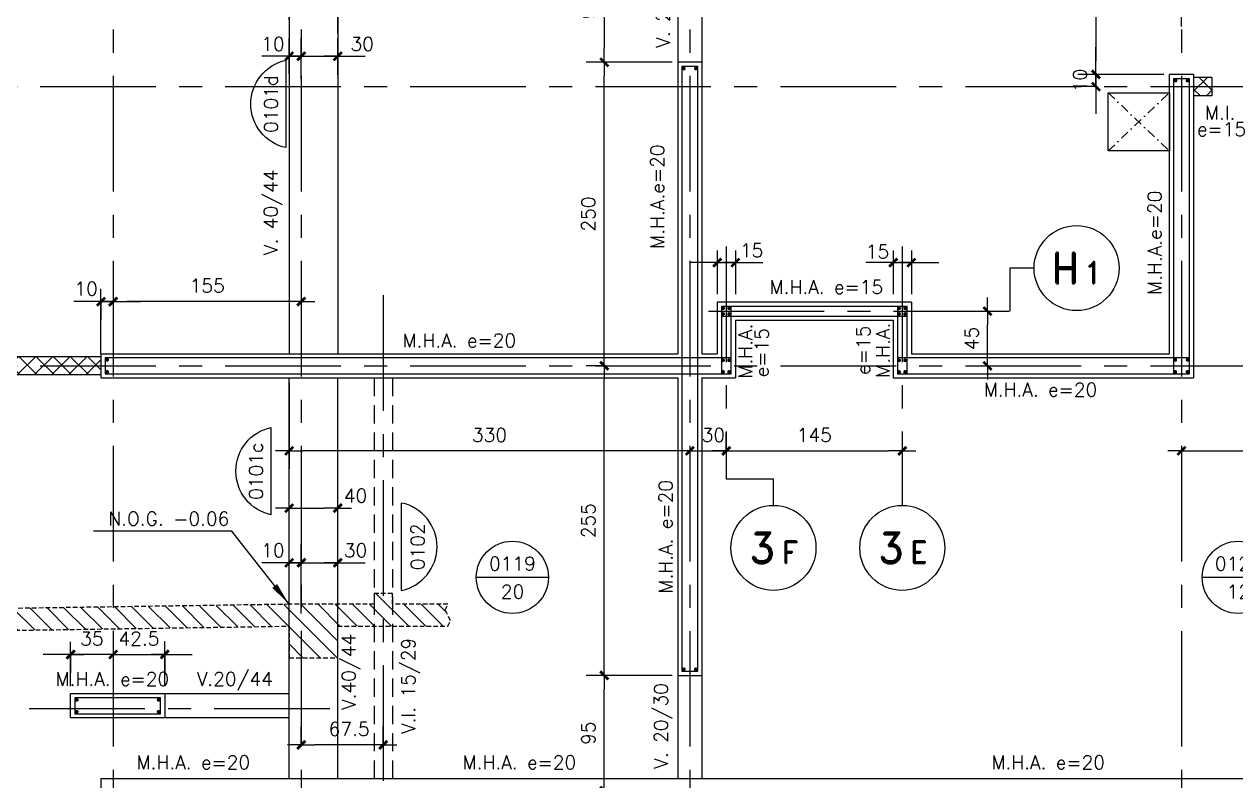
# Model space of a CAD drawing. Header units: millimetres. Extents: x -656862 to -653478, y 91928 to 96737.
# Drawn here: x -655738 to -654740, y 94106 to 94729 of the extents above; entities that cross this region are included whole.
import ezdxf
from ezdxf.enums import TextEntityAlignment as Align

# ---------------------------------------------------------------- set-up
doc = ezdxf.new("R2010")
doc.units = ezdxf.units.MM
doc.header["$LTSCALE"] = 30
for name, pattern in [('CENTER', [50.8, 31.75, -6.35, 6.35, -6.35]), ('DASHDOT', [1, 0.5, -0.25, 0, -0.25]), ('DASHED', [0.75, 0.5, -0.25]), ('HIDDEN', [0.375, 0.25, -0.125])]:
    doc.linetypes.add(name, pattern=pattern)
for name, color, linetype in [('A-LINEA 015', 6, 'Continuous'), ('BORDE DE LOSAS', 3, 'Continuous'), ('COTAS', 5, 'Continuous'), ('Cotas2', 1, 'Continuous'), ('EJES', 1, 'CENTER'), ('HATCH2', 1, 'HIDDEN'), ('MALLA', 1, 'Continuous'), ('MUROS', 5, 'Continuous'), ('SEGMENTOS1', 2, 'DASHED'), ('TEXTOS1', 9, 'Continuous'), ('VANOS', 8, 'DASHDOT'), ('VIGAS', 3, 'Continuous')]:
    doc.layers.add(name, color=color, linetype=linetype)
doc.styles.add('ROMAND', font='romand')
doc.styles.add('ROMANS', font='romans')
doc.dimstyles.new('ING-50', dxfattribs={"dimscale": 5, "dimtxt": 2.25, "dimasz": 2.25, "dimexe": 3, "dimexo": 0, "dimgap": 1.5, "dimtad": 1, "dimdec": 1, "dimzin": 12, "dimdsep": 46, "dimtxsty": 'ROMANS', "dimblk1": 'TICK1', "dimblk2": 'TICK1', "dimsah": 1, "dimcen": 0.09, "dimclrd": 2, "dimclre": 1, "dimclrt": 3, "dimadec": 1, "dimazin": 3, "dimtfac": 1, "dimtdec": 1, "dimtix": 1, "dimtmove": 2, "dimatfit": 3, "dimfxl": 3, "dimtolj": 1, "dimtzin": 12, "dimarcsym": 0})
pattern_1 = [(45, (0, 0), (-7.07106781, 7.07106781), []), (135, (0, 0), (-7.07106781, -7.07106781), [])]

# ---------------------------------------------------------------- blocks, each defined once
blk = doc.blocks.new('TICK1')
at = {"color": 2}
for points in [[(0, 0), (-1, 0)], [(0, 0), (1, 0)]]:
    blk.add_lwpolyline(points, dxfattribs=at)
at = {"color": 2, "const_width": 0.2}
blk.add_lwpolyline([(-0.3, -0.3), (0.3, 0.3)], dxfattribs=at)
blk = doc.blocks.new('*D83')
at = {"layer": 'COTAS', "color": 1, "lineweight": -2}
for p, q in [((-655519.71, 94377.45), (-655519.71, 94392.45)), ((-655189.71, 94377.45), (-655189.71, 94362.45))]:
    blk.add_line(p, q, dxfattribs=at)
at = {"layer": 'COTAS', "color": 2, "lineweight": -2}
blk.add_line((-655200.96, 94377.45), (-655508.46, 94377.45), dxfattribs=at)
at = {"layer": 'Defpoints', "color": 0}
for p in [(-655519.71, 94377.45), (-655519.71, 94377.45), (-655189.71, 94377.45)]:
    blk.add_point(p, dxfattribs=at)
at = {"layer": 'COTAS', "color": 2, "lineweight": -2, "xscale": 11.25, "yscale": 11.25, "zscale": 11.25, "rotation": 180}
blk.add_blockref('TICK1', (-655519.71, 94377.45), dxfattribs=at)
at = {"layer": 'COTAS', "color": 2, "lineweight": -2, "xscale": 11.25, "yscale": 11.25, "zscale": 11.25}
blk.add_blockref('TICK1', (-655189.71, 94377.45), dxfattribs=at)
at = {"layer": 'COTAS', "color": 3, "insert": (-655354.71, 94390.58), "char_height": 11.25, "attachment_point": 5, "style": 'ROMANS'}
blk.add_mtext('\\A1;330', dxfattribs=at)
blk = doc.blocks.new('*D95')
at = {"layer": 'COTAS', "color": 1, "lineweight": -2}
for p, q in [((-655260.18, 94787.45), (-655275.18, 94787.45)), ((-655260.18, 94697.45), (-655275.18, 94697.45))]:
    blk.add_line(p, q, dxfattribs=at)
at = {"layer": 'COTAS', "color": 2, "lineweight": -2}
blk.add_line((-655260.18, 94776.2), (-655260.18, 94708.7), dxfattribs=at)
at = {"layer": 'Defpoints', "color": 0}
for p in [(-655260.18, 94787.45), (-655260.18, 94697.45), (-655260.18, 94697.45)]:
    blk.add_point(p, dxfattribs=at)
at = {"layer": 'COTAS', "color": 2, "lineweight": -2, "xscale": 11.25, "yscale": 11.25, "zscale": 11.25}
for p, rotation in [((-655260.18, 94787.45), 90), ((-655260.18, 94697.45), 270)]:
    blk.add_blockref('TICK1', p, dxfattribs=dict(at, rotation=rotation))
at = {"layer": 'COTAS', "color": 3, "insert": (-655273.31, 94742.45), "char_height": 11.25, "attachment_point": 5, "rotation": 90, "style": 'ROMANS'}
blk.add_mtext('\\A1;90', dxfattribs=at)
blk = doc.blocks.new('*D96')
at = {"layer": 'COTAS', "color": 1, "lineweight": -2}
for p, q in [((-655260.18, 94697.45), (-655275.18, 94697.45)), ((-655260.18, 94447.45), (-655275.18, 94447.45))]:
    blk.add_line(p, q, dxfattribs=at)
at = {"layer": 'COTAS', "color": 2, "lineweight": -2}
blk.add_line((-655260.18, 94458.7), (-655260.18, 94686.2), dxfattribs=at)
at = {"layer": 'Defpoints', "color": 0}
for p in [(-655260.18, 94697.45), (-655260.18, 94697.45), (-655260.18, 94447.45)]:
    blk.add_point(p, dxfattribs=at)
at = {"layer": 'COTAS', "color": 2, "lineweight": -2, "xscale": 11.25, "yscale": 11.25, "zscale": 11.25}
for p, rotation in [((-655260.18, 94697.45), 90), ((-655260.18, 94447.45), 270)]:
    blk.add_blockref('TICK1', p, dxfattribs=dict(at, rotation=rotation))
at = {"layer": 'COTAS', "color": 3, "insert": (-655273.31, 94572.45), "char_height": 11.25, "attachment_point": 5, "rotation": 90, "style": 'ROMANS'}
blk.add_mtext('\\A1;250', dxfattribs=at)
blk = doc.blocks.new('*D100')
at = {"layer": 'COTAS', "color": 1, "lineweight": -2}
for p, q in [((-654855.18, 94807.45), (-654870.18, 94807.45)), ((-654855.18, 94687.45), (-654870.18, 94687.45))]:
    blk.add_line(p, q, dxfattribs=at)
at = {"layer": 'COTAS', "color": 2, "lineweight": -2}
blk.add_line((-654855.18, 94796.2), (-654855.18, 94698.7), dxfattribs=at)
at = {"layer": 'Defpoints', "color": 0}
for p in [(-654855.18, 94807.45), (-654855.18, 94687.45), (-654855.18, 94687.45)]:
    blk.add_point(p, dxfattribs=at)
at = {"layer": 'COTAS', "color": 2, "lineweight": -2, "xscale": 11.25, "yscale": 11.25, "zscale": 11.25}
for p, rotation in [((-654855.18, 94807.45), 90), ((-654855.18, 94687.45), 270)]:
    blk.add_blockref('TICK1', p, dxfattribs=dict(at, rotation=rotation))
at = {"layer": 'COTAS', "color": 3, "insert": (-654868.31, 94747.45), "char_height": 11.25, "attachment_point": 5, "rotation": 90, "style": 'ROMANS'}
blk.add_mtext('\\A1;120', dxfattribs=at)
blk = doc.blocks.new('*D105')
at = {"layer": 'COTAS', "color": 2, "lineweight": -2}
for p, q in [((-654855.18, 94698.7), (-654855.18, 94709.95)), ((-654855.18, 94687.45), (-654855.18, 94677.45)), ((-654855.18, 94666.2), (-654855.18, 94654.95))]:
    blk.add_line(p, q, dxfattribs=at)
at = {"layer": 'COTAS', "color": 1, "lineweight": -2}
for p, q in [((-654855.18, 94687.45), (-654870.18, 94687.45)), ((-654855.18, 94677.45), (-654870.18, 94677.45))]:
    blk.add_line(p, q, dxfattribs=at)
at = {"layer": 'Defpoints', "color": 0}
for p in [(-654855.18, 94687.45), (-654855.18, 94677.45), (-654855.18, 94677.45)]:
    blk.add_point(p, dxfattribs=at)
at = {"layer": 'COTAS', "color": 2, "lineweight": -2, "xscale": 11.25, "yscale": 11.25, "zscale": 11.25}
for p, rotation in [((-654855.18, 94687.45), 270), ((-654855.18, 94677.45), 90)]:
    blk.add_blockref('TICK1', p, dxfattribs=dict(at, rotation=rotation))
at = {"layer": 'COTAS', "color": 3, "insert": (-654868.31, 94682.45), "char_height": 11.25, "attachment_point": 5, "rotation": 90, "style": 'ROMANS'}
blk.add_mtext('\\A1;10', dxfattribs=at)
blk = doc.blocks.new('*D111')
at = {"layer": 'COTAS', "color": 1, "lineweight": -2}
for p, q in [((-655260.18, 94192.45), (-655275.18, 94192.45)), ((-655260.18, 94097.45), (-655275.18, 94097.45))]:
    blk.add_line(p, q, dxfattribs=at)
at = {"layer": 'COTAS', "color": 2, "lineweight": -2}
blk.add_line((-655260.18, 94108.7), (-655260.18, 94181.2), dxfattribs=at)
at = {"layer": 'Defpoints', "color": 0}
for p in [(-655260.18, 94192.45), (-655260.18, 94192.45), (-655260.18, 94097.45)]:
    blk.add_point(p, dxfattribs=at)
at = {"layer": 'COTAS', "color": 2, "lineweight": -2, "xscale": 11.25, "yscale": 11.25, "zscale": 11.25}
for p, rotation in [((-655260.18, 94192.45), 90), ((-655260.18, 94097.45), 270)]:
    blk.add_blockref('TICK1', p, dxfattribs=dict(at, rotation=rotation))
at = {"layer": 'COTAS', "color": 3, "insert": (-655273.31, 94144.95), "char_height": 11.25, "attachment_point": 5, "rotation": 90, "style": 'ROMANS'}
blk.add_mtext('\\A1;95', dxfattribs=at)
blk = doc.blocks.new('*D125')
at = {"layer": 'COTAS', "color": 1, "lineweight": -2}
for p, q in [((-655260.18, 94447.45), (-655275.18, 94447.45)), ((-655260.18, 94192.45), (-655275.18, 94192.45))]:
    blk.add_line(p, q, dxfattribs=at)
at = {"layer": 'COTAS', "color": 2, "lineweight": -2}
blk.add_line((-655260.18, 94203.7), (-655260.18, 94436.2), dxfattribs=at)
at = {"layer": 'Defpoints', "color": 0}
for p in [(-655260.18, 94447.45), (-655260.18, 94447.45), (-655260.18, 94192.45)]:
    blk.add_point(p, dxfattribs=at)
at = {"layer": 'COTAS', "color": 2, "lineweight": -2, "xscale": 11.25, "yscale": 11.25, "zscale": 11.25}
for p, rotation in [((-655260.18, 94447.45), 90), ((-655260.18, 94192.45), 270)]:
    blk.add_blockref('TICK1', p, dxfattribs=dict(at, rotation=rotation))
at = {"layer": 'COTAS', "color": 3, "insert": (-655273.31, 94319.95), "char_height": 11.25, "attachment_point": 5, "rotation": 90, "style": 'ROMANS'}
blk.add_mtext('\\A1;255', dxfattribs=at)
blk = doc.blocks.new('*D142')
at = {"layer": 'COTAS', "color": 1, "lineweight": -2}
for p, q in [((-654784.71, 94727.06), (-654784.71, 94756.24)), ((-654656.71, 94689.64), (-654656.71, 94756.24))]:
    blk.add_line(p, q, dxfattribs=at)
at = {"layer": 'COTAS', "color": 2, "lineweight": -2}
blk.add_line((-654773.46, 94741.24), (-654667.96, 94741.24), dxfattribs=at)
at = {"layer": 'Defpoints', "color": 0}
for p in [(-654656.71, 94741.24), (-654784.71, 94727.06), (-654656.71, 94689.64)]:
    blk.add_point(p, dxfattribs=at)
at = {"layer": 'COTAS', "color": 2, "lineweight": -2, "xscale": 11.25, "yscale": 11.25, "zscale": 11.25, "rotation": 180}
blk.add_blockref('TICK1', (-654784.71, 94741.24), dxfattribs=at)
at = {"layer": 'COTAS', "color": 2, "lineweight": -2, "xscale": 11.25, "yscale": 11.25, "zscale": 11.25}
blk.add_blockref('TICK1', (-654656.71, 94741.24), dxfattribs=at)
at = {"layer": 'COTAS', "color": 3, "insert": (-654720.71, 94754.37), "char_height": 11.25, "attachment_point": 5, "style": 'ROMANS'}
blk.add_mtext('\\A1;128', dxfattribs=at)
blk = doc.blocks.new('losa-ne')
at = {"color": 5, "linetype": 'Continuous'}
blk.add_line((-29.75, 0), (29.75, 0), dxfattribs=at)
at = {"color": 3, "linetype": 'Continuous'}
blk.add_circle((0, 0), 29.75, dxfattribs=at)
at = {"color": 3, "linetype": 'Continuous', "style": 'ROMANS'}
for tag, p in [('N%%DL', (0.04, 5.64)), ('ESP', (0.16, -17.44))]:
    blk.add_attdef(tag, text='', height=11.25, dxfattribs=at).set_placement(p, align=Align.CENTER)
blk = doc.blocks.new('*D149')
at = {"layer": 'COTAS', "color": 1, "lineweight": -2}
for p, q in [((-655509.71, 94135.27), (-655509.71, 94150.27)), ((-655442.21, 94135.27), (-655442.21, 94150.27))]:
    blk.add_line(p, q, dxfattribs=at)
at = {"layer": 'COTAS', "color": 2, "lineweight": -2}
blk.add_line((-655453.46, 94135.27), (-655498.46, 94135.27), dxfattribs=at)
at = {"layer": 'Defpoints', "color": 0}
for p in [(-655509.71, 94135.27), (-655509.71, 94135.27), (-655442.21, 94135.27)]:
    blk.add_point(p, dxfattribs=at)
at = {"layer": 'COTAS', "color": 2, "lineweight": -2, "xscale": 11.25, "yscale": 11.25, "zscale": 11.25, "rotation": 180}
blk.add_blockref('TICK1', (-655509.71, 94135.27), dxfattribs=at)
at = {"layer": 'COTAS', "color": 2, "lineweight": -2, "xscale": 11.25, "yscale": 11.25, "zscale": 11.25}
blk.add_blockref('TICK1', (-655442.21, 94135.27), dxfattribs=at)
at = {"layer": 'COTAS', "color": 3, "insert": (-655470.35, 94148.4), "char_height": 11.25, "attachment_point": 5, "style": 'ROMANS'}
blk.add_mtext('\\A1;67.5', dxfattribs=at)
blk = doc.blocks.new('*D165')
at = {"layer": 'COTAS', "color": 1, "lineweight": -2}
for p, q in [((-654784.71, 94377.45), (-654784.71, 94362.45)), ((-654656.71, 94377.45), (-654656.71, 94362.45))]:
    blk.add_line(p, q, dxfattribs=at)
at = {"layer": 'COTAS', "color": 2, "lineweight": -2}
blk.add_line((-654773.46, 94377.45), (-654667.96, 94377.45), dxfattribs=at)
at = {"layer": 'Defpoints', "color": 0}
for p in [(-654784.71, 94377.45), (-654656.71, 94377.45), (-654656.71, 94377.45)]:
    blk.add_point(p, dxfattribs=at)
at = {"layer": 'COTAS', "color": 2, "lineweight": -2, "xscale": 11.25, "yscale": 11.25, "zscale": 11.25, "rotation": 180}
blk.add_blockref('TICK1', (-654784.71, 94377.45), dxfattribs=at)
at = {"layer": 'COTAS', "color": 2, "lineweight": -2, "xscale": 11.25, "yscale": 11.25, "zscale": 11.25}
blk.add_blockref('TICK1', (-654656.71, 94377.45), dxfattribs=at)
at = {"layer": 'COTAS', "color": 3, "insert": (-654720.71, 94390.58), "char_height": 11.25, "attachment_point": 5, "style": 'ROMANS'}
blk.add_mtext('\\A1;128', dxfattribs=at)
blk = doc.blocks.new('*D187')
at = {"layer": 'COTAS', "color": 1, "lineweight": -2, "ltscale": 0.5}
for p, q in [((-655519.71, 94687.9), (-655519.71, 94717.48)), ((-655509.71, 94689.21), (-655509.71, 94717.48))]:
    blk.add_line(p, q, dxfattribs=at)
at = {"layer": 'COTAS', "color": 2, "lineweight": -2, "ltscale": 0.5}
for p, q in [((-655530.96, 94702.48), (-655542.21, 94702.48)), ((-655519.71, 94702.48), (-655509.71, 94702.48)), ((-655498.46, 94702.48), (-655487.21, 94702.48))]:
    blk.add_line(p, q, dxfattribs=at)
at = {"layer": 'Defpoints', "color": 0, "ltscale": 0.5}
for p in [(-655509.71, 94702.48), (-655519.71, 94687.9), (-655509.71, 94689.21)]:
    blk.add_point(p, dxfattribs=at)
at = {"layer": 'COTAS', "color": 2, "lineweight": -2, "ltscale": 0.5, "xscale": 11.25, "yscale": 11.25, "zscale": 11.25}
blk.add_blockref('TICK1', (-655519.71, 94702.48), dxfattribs=at)
at = {"layer": 'COTAS', "color": 2, "lineweight": -2, "ltscale": 0.5, "xscale": 11.25, "yscale": 11.25, "zscale": 11.25, "rotation": 180}
blk.add_blockref('TICK1', (-655509.71, 94702.48), dxfattribs=at)
at = {"layer": 'COTAS', "color": 3, "ltscale": 0.5, "insert": (-655533.09, 94712.65), "char_height": 11.25, "attachment_point": 5, "style": 'ROMANS'}
blk.add_mtext('\\A1;10', dxfattribs=at)
blk = doc.blocks.new('*D188')
at = {"layer": 'COTAS', "color": 1, "lineweight": -2, "ltscale": 0.5}
for p, q in [((-655509.71, 94683.75), (-655509.71, 94717.48)), ((-655479.71, 94687.16), (-655479.71, 94717.48))]:
    blk.add_line(p, q, dxfattribs=at)
at = {"layer": 'COTAS', "color": 2, "lineweight": -2, "ltscale": 0.5}
for p, q in [((-655520.96, 94702.48), (-655532.21, 94702.48)), ((-655509.71, 94702.48), (-655479.71, 94702.48)), ((-655468.46, 94702.48), (-655457.21, 94702.48))]:
    blk.add_line(p, q, dxfattribs=at)
at = {"layer": 'Defpoints', "color": 0, "ltscale": 0.5}
for p in [(-655479.71, 94702.48), (-655509.71, 94683.75), (-655479.71, 94687.16)]:
    blk.add_point(p, dxfattribs=at)
at = {"layer": 'COTAS', "color": 2, "lineweight": -2, "ltscale": 0.5, "xscale": 11.25, "yscale": 11.25, "zscale": 11.25}
blk.add_blockref('TICK1', (-655509.71, 94702.48), dxfattribs=at)
at = {"layer": 'COTAS', "color": 2, "lineweight": -2, "ltscale": 0.5, "xscale": 11.25, "yscale": 11.25, "zscale": 11.25, "rotation": 180}
blk.add_blockref('TICK1', (-655479.71, 94702.48), dxfattribs=at)
at = {"layer": 'COTAS', "color": 3, "ltscale": 0.5, "insert": (-655459.58, 94712.65), "char_height": 11.25, "attachment_point": 5, "style": 'ROMANS'}
blk.add_mtext('\\A1;30', dxfattribs=at)
blk = doc.blocks.new('*D189')
at = {"layer": 'COTAS', "color": 1, "lineweight": -2, "ltscale": 0.5}
for p, q in [((-655519.71, 94732.39), (-655519.71, 94762.48)), ((-655479.71, 94721.45), (-655479.71, 94762.48))]:
    blk.add_line(p, q, dxfattribs=at)
at = {"layer": 'COTAS', "color": 2, "lineweight": -2, "ltscale": 0.5}
blk.add_line((-655508.46, 94747.48), (-655490.96, 94747.48), dxfattribs=at)
at = {"layer": 'Defpoints', "color": 0, "ltscale": 0.5}
for p in [(-655479.71, 94747.48), (-655519.71, 94732.39), (-655479.71, 94721.45)]:
    blk.add_point(p, dxfattribs=at)
at = {"layer": 'COTAS', "color": 2, "lineweight": -2, "ltscale": 0.5, "xscale": 11.25, "yscale": 11.25, "zscale": 11.25, "rotation": 180}
blk.add_blockref('TICK1', (-655519.71, 94747.48), dxfattribs=at)
at = {"layer": 'COTAS', "color": 2, "lineweight": -2, "ltscale": 0.5, "xscale": 11.25, "yscale": 11.25, "zscale": 11.25}
blk.add_blockref('TICK1', (-655479.71, 94747.48), dxfattribs=at)
at = {"layer": 'COTAS', "color": 3, "ltscale": 0.5, "insert": (-655459.58, 94757.65), "char_height": 11.25, "attachment_point": 5, "style": 'ROMANS'}
blk.add_mtext('\\A1;40', dxfattribs=at)
blk = doc.blocks.new('*D190')
at = {"layer": 'COTAS', "color": 1, "lineweight": -2, "ltscale": 0.5}
for p, q in [((-655519.71, 94242.05), (-655519.71, 94300.25)), ((-655509.71, 94243.36), (-655509.71, 94300.25))]:
    blk.add_line(p, q, dxfattribs=at)
at = {"layer": 'COTAS', "color": 2, "lineweight": -2, "ltscale": 0.5}
for p, q in [((-655530.96, 94285.25), (-655542.21, 94285.25)), ((-655519.71, 94285.25), (-655509.71, 94285.25)), ((-655498.46, 94285.25), (-655487.21, 94285.25))]:
    blk.add_line(p, q, dxfattribs=at)
at = {"layer": 'Defpoints', "color": 0, "ltscale": 0.5}
for p in [(-655509.71, 94285.25), (-655519.71, 94242.05), (-655509.71, 94243.36)]:
    blk.add_point(p, dxfattribs=at)
at = {"layer": 'COTAS', "color": 2, "lineweight": -2, "ltscale": 0.5, "xscale": 11.25, "yscale": 11.25, "zscale": 11.25}
blk.add_blockref('TICK1', (-655519.71, 94285.25), dxfattribs=at)
at = {"layer": 'COTAS', "color": 2, "lineweight": -2, "ltscale": 0.5, "xscale": 11.25, "yscale": 11.25, "zscale": 11.25, "rotation": 180}
blk.add_blockref('TICK1', (-655509.71, 94285.25), dxfattribs=at)
at = {"layer": 'COTAS', "color": 3, "ltscale": 0.5, "insert": (-655533.09, 94295.42), "char_height": 11.25, "attachment_point": 5, "style": 'ROMANS'}
blk.add_mtext('\\A1;10', dxfattribs=at)
blk = doc.blocks.new('*D191')
at = {"layer": 'COTAS', "color": 1, "lineweight": -2, "ltscale": 0.5}
for p, q in [((-655509.71, 94266.52), (-655509.71, 94300.25)), ((-655479.71, 94259.23), (-655479.71, 94300.25))]:
    blk.add_line(p, q, dxfattribs=at)
at = {"layer": 'COTAS', "color": 2, "lineweight": -2, "ltscale": 0.5}
for p, q in [((-655520.96, 94285.25), (-655532.21, 94285.25)), ((-655509.71, 94285.25), (-655479.71, 94285.25)), ((-655468.46, 94285.25), (-655457.21, 94285.25))]:
    blk.add_line(p, q, dxfattribs=at)
at = {"layer": 'Defpoints', "color": 0, "ltscale": 0.5}
for p in [(-655479.71, 94285.25), (-655509.71, 94266.52), (-655479.71, 94259.23)]:
    blk.add_point(p, dxfattribs=at)
at = {"layer": 'COTAS', "color": 2, "lineweight": -2, "ltscale": 0.5, "xscale": 11.25, "yscale": 11.25, "zscale": 11.25}
blk.add_blockref('TICK1', (-655509.71, 94285.25), dxfattribs=at)
at = {"layer": 'COTAS', "color": 2, "lineweight": -2, "ltscale": 0.5, "xscale": 11.25, "yscale": 11.25, "zscale": 11.25, "rotation": 180}
blk.add_blockref('TICK1', (-655479.71, 94285.25), dxfattribs=at)
at = {"layer": 'COTAS', "color": 3, "ltscale": 0.5, "insert": (-655465.03, 94295.42), "char_height": 11.25, "attachment_point": 5, "style": 'ROMANS'}
blk.add_mtext('\\A1;30', dxfattribs=at)
blk = doc.blocks.new('*D192')
at = {"layer": 'COTAS', "color": 1, "lineweight": -2, "ltscale": 0.5}
for p, q in [((-655519.71, 94315.17), (-655519.71, 94345.25)), ((-655479.71, 94304.23), (-655479.71, 94345.25))]:
    blk.add_line(p, q, dxfattribs=at)
at = {"layer": 'COTAS', "color": 2, "lineweight": -2, "ltscale": 0.5}
blk.add_line((-655508.46, 94330.25), (-655490.96, 94330.25), dxfattribs=at)
at = {"layer": 'Defpoints', "color": 0, "ltscale": 0.5}
for p in [(-655479.71, 94330.25), (-655519.71, 94315.17), (-655479.71, 94304.23)]:
    blk.add_point(p, dxfattribs=at)
at = {"layer": 'COTAS', "color": 2, "lineweight": -2, "ltscale": 0.5, "xscale": 11.25, "yscale": 11.25, "zscale": 11.25, "rotation": 180}
blk.add_blockref('TICK1', (-655519.71, 94330.25), dxfattribs=at)
at = {"layer": 'COTAS', "color": 2, "lineweight": -2, "ltscale": 0.5, "xscale": 11.25, "yscale": 11.25, "zscale": 11.25}
blk.add_blockref('TICK1', (-655479.71, 94330.25), dxfattribs=at)
at = {"layer": 'COTAS', "color": 3, "ltscale": 0.5, "insert": (-655465.03, 94340.42), "char_height": 11.25, "attachment_point": 5, "style": 'ROMANS'}
blk.add_mtext('\\A1;40', dxfattribs=at)
blk = doc.blocks.new('FLECHA')
at = {"color": 2}
blk.add_lwpolyline([(0, 0, 0, 5, 0), (19.21, 0, 5, 5, 0)], format="xyseb", dxfattribs=at)
blk = doc.blocks.new('*D223')
at = {"layer": 'COTAS', "color": 2, "lineweight": -2}
for p, q in [((-655710.96, 94209.71), (-655722.21, 94209.71)), ((-655664.71, 94209.71), (-655699.71, 94209.71)), ((-655653.46, 94209.71), (-655642.21, 94209.71))]:
    blk.add_line(p, q, dxfattribs=at)
at = {"layer": 'COTAS', "color": 1, "lineweight": -2}
for p, q in [((-655699.71, 94209.71), (-655699.71, 94194.71)), ((-655664.71, 94209.71), (-655664.71, 94194.71))]:
    blk.add_line(p, q, dxfattribs=at)
at = {"layer": 'Defpoints', "color": 0}
for p in [(-655699.71, 94209.71), (-655699.71, 94209.71), (-655664.71, 94209.71)]:
    blk.add_point(p, dxfattribs=at)
at = {"layer": 'COTAS', "color": 2, "lineweight": -2, "xscale": 11.25, "yscale": 11.25, "zscale": 11.25}
blk.add_blockref('TICK1', (-655699.71, 94209.71), dxfattribs=at)
at = {"layer": 'COTAS', "color": 2, "lineweight": -2, "xscale": 11.25, "yscale": 11.25, "zscale": 11.25, "rotation": 180}
blk.add_blockref('TICK1', (-655664.71, 94209.71), dxfattribs=at)
at = {"layer": 'COTAS', "color": 3, "insert": (-655682.21, 94222.84), "char_height": 11.25, "attachment_point": 5, "style": 'ROMANS'}
blk.add_mtext('\\A1;35', dxfattribs=at)
blk = doc.blocks.new('*D224')
at = {"layer": 'COTAS', "color": 2, "lineweight": -2}
for p, q in [((-655675.96, 94209.71), (-655687.21, 94209.71)), ((-655664.71, 94209.71), (-655622.21, 94209.71)), ((-655610.96, 94209.71), (-655599.71, 94209.71))]:
    blk.add_line(p, q, dxfattribs=at)
at = {"layer": 'COTAS', "color": 1, "lineweight": -2}
for p, q in [((-655664.71, 94209.71), (-655664.71, 94194.71)), ((-655622.21, 94209.71), (-655622.21, 94194.71))]:
    blk.add_line(p, q, dxfattribs=at)
at = {"layer": 'Defpoints', "color": 0}
for p in [(-655664.71, 94209.71), (-655622.21, 94209.71), (-655622.21, 94209.71)]:
    blk.add_point(p, dxfattribs=at)
at = {"layer": 'COTAS', "color": 2, "lineweight": -2, "xscale": 11.25, "yscale": 11.25, "zscale": 11.25}
blk.add_blockref('TICK1', (-655664.71, 94209.71), dxfattribs=at)
at = {"layer": 'COTAS', "color": 2, "lineweight": -2, "xscale": 11.25, "yscale": 11.25, "zscale": 11.25, "rotation": 180}
blk.add_blockref('TICK1', (-655622.21, 94209.71), dxfattribs=at)
at = {"layer": 'COTAS', "color": 3, "insert": (-655643.46, 94222.84), "char_height": 11.25, "attachment_point": 5, "style": 'ROMANS'}
blk.add_mtext('\\A1;42.5', dxfattribs=at)
blk = doc.blocks.new('*D225')
at = {"layer": 'COTAS', "color": 2, "lineweight": -2}
for p, q in [((-655685.96, 94500.36), (-655697.21, 94500.36)), ((-655664.71, 94500.36), (-655674.71, 94500.36)), ((-655653.46, 94500.36), (-655642.21, 94500.36))]:
    blk.add_line(p, q, dxfattribs=at)
at = {"layer": 'COTAS', "color": 1, "lineweight": -2}
for p, q in [((-655674.71, 94500.36), (-655674.71, 94485.36)), ((-655664.71, 94500.36), (-655664.71, 94485.36))]:
    blk.add_line(p, q, dxfattribs=at)
at = {"layer": 'Defpoints', "color": 0}
for p in [(-655674.71, 94500.36), (-655674.71, 94500.36), (-655664.71, 94500.36)]:
    blk.add_point(p, dxfattribs=at)
at = {"layer": 'COTAS', "color": 2, "lineweight": -2, "xscale": 11.25, "yscale": 11.25, "zscale": 11.25}
blk.add_blockref('TICK1', (-655674.71, 94500.36), dxfattribs=at)
at = {"layer": 'COTAS', "color": 2, "lineweight": -2, "xscale": 11.25, "yscale": 11.25, "zscale": 11.25, "rotation": 180}
blk.add_blockref('TICK1', (-655664.71, 94500.36), dxfattribs=at)
at = {"layer": 'COTAS', "color": 3, "insert": (-655686.95, 94510.97), "char_height": 11.25, "attachment_point": 5, "style": 'ROMANS'}
blk.add_mtext('\\A1;10', dxfattribs=at)
blk = doc.blocks.new('*D226')
at = {"layer": 'COTAS', "color": 1, "lineweight": -2}
for p, q in [((-655664.71, 94500.36), (-655664.71, 94485.36)), ((-655509.71, 94500.36), (-655509.71, 94485.36))]:
    blk.add_line(p, q, dxfattribs=at)
at = {"layer": 'COTAS', "color": 2, "lineweight": -2}
blk.add_line((-655520.96, 94500.36), (-655653.46, 94500.36), dxfattribs=at)
at = {"layer": 'Defpoints', "color": 0}
for p in [(-655664.71, 94500.36), (-655664.71, 94500.36), (-655509.71, 94500.36)]:
    blk.add_point(p, dxfattribs=at)
at = {"layer": 'COTAS', "color": 2, "lineweight": -2, "xscale": 11.25, "yscale": 11.25, "zscale": 11.25, "rotation": 180}
blk.add_blockref('TICK1', (-655664.71, 94500.36), dxfattribs=at)
at = {"layer": 'COTAS', "color": 2, "lineweight": -2, "xscale": 11.25, "yscale": 11.25, "zscale": 11.25}
blk.add_blockref('TICK1', (-655509.71, 94500.36), dxfattribs=at)
at = {"layer": 'COTAS', "color": 3, "insert": (-655587.21, 94513.48), "char_height": 11.25, "attachment_point": 5, "style": 'ROMANS'}
blk.add_mtext('\\A1;155', dxfattribs=at)
blk = doc.blocks.new('*D251')
at = {"layer": 'COTAS', "color": 1, "lineweight": -2}
for p, q in [((-654947.95, 94492.45), (-654929.47, 94492.45)), ((-654947.76, 94447.45), (-654929.47, 94447.45))]:
    blk.add_line(p, q, dxfattribs=at)
at = {"layer": 'COTAS', "color": 2, "lineweight": -2}
blk.add_line((-654944.47, 94458.7), (-654944.47, 94481.2), dxfattribs=at)
at = {"layer": 'Defpoints', "color": 0}
for p in [(-654947.95, 94492.45), (-654944.47, 94492.45), (-654947.76, 94447.45)]:
    blk.add_point(p, dxfattribs=at)
at = {"layer": 'COTAS', "color": 2, "lineweight": -2, "xscale": 11.25, "yscale": 11.25, "zscale": 11.25}
for p, rotation in [((-654944.47, 94492.45), 90), ((-654944.47, 94447.45), 270)]:
    blk.add_blockref('TICK1', p, dxfattribs=dict(at, rotation=rotation))
at = {"layer": 'COTAS', "color": 3, "insert": (-654957.59, 94469.95), "char_height": 11.25, "attachment_point": 5, "rotation": 90, "style": 'ROMANS'}
blk.add_mtext('\\A1;45', dxfattribs=at)
blk = doc.blocks.new('eje-3')
at = {"color": 3, "linetype": 'Continuous'}
blk.add_circle((0, 0), 35, dxfattribs=at)
at = {"color": 5, "linetype": 'Continuous', "style": 'ROMAND'}
for height, p in [(25, (-9.19, 0)), (18, (13.69, -3.58))]:
    blk.add_attdef('0', text='', height=height, dxfattribs=at).set_placement(p, align=Align.MIDDLE)
blk = doc.blocks.new('*D252')
at = {"layer": 'COTAS', "color": 2, "lineweight": -2}
for p, q in [((-655200.96, 94377.45), (-655212.21, 94377.45)), ((-655189.71, 94377.45), (-655159.71, 94377.45)), ((-655148.46, 94377.45), (-655137.21, 94377.45))]:
    blk.add_line(p, q, dxfattribs=at)
at = {"layer": 'COTAS', "color": 1, "lineweight": -2}
for p, q in [((-655189.71, 94377.45), (-655189.71, 94362.45)), ((-655159.71, 94377.45), (-655159.71, 94362.45))]:
    blk.add_line(p, q, dxfattribs=at)
at = {"layer": 'Defpoints', "color": 0}
for p in [(-655189.71, 94377.45), (-655159.71, 94377.45), (-655159.71, 94377.45)]:
    blk.add_point(p, dxfattribs=at)
at = {"layer": 'COTAS', "color": 2, "lineweight": -2, "xscale": 11.25, "yscale": 11.25, "zscale": 11.25}
blk.add_blockref('TICK1', (-655189.71, 94377.45), dxfattribs=at)
at = {"layer": 'COTAS', "color": 2, "lineweight": -2, "xscale": 11.25, "yscale": 11.25, "zscale": 11.25, "rotation": 180}
blk.add_blockref('TICK1', (-655159.71, 94377.45), dxfattribs=at)
at = {"layer": 'COTAS', "color": 3, "insert": (-655170.31, 94390.58), "char_height": 11.25, "attachment_point": 5, "style": 'ROMANS'}
blk.add_mtext('\\A1;30', dxfattribs=at)
blk = doc.blocks.new('*D253')
at = {"layer": 'COTAS', "color": 1, "lineweight": -2}
for p, q in [((-655159.71, 94377.45), (-655159.71, 94392.45)), ((-655014.71, 94377.45), (-655014.71, 94362.45))]:
    blk.add_line(p, q, dxfattribs=at)
at = {"layer": 'COTAS', "color": 2, "lineweight": -2}
blk.add_line((-655148.46, 94377.45), (-655025.96, 94377.45), dxfattribs=at)
at = {"layer": 'Defpoints', "color": 0}
for p in [(-655159.71, 94377.45), (-655014.71, 94377.45), (-655014.71, 94377.45)]:
    blk.add_point(p, dxfattribs=at)
at = {"layer": 'COTAS', "color": 2, "lineweight": -2, "xscale": 11.25, "yscale": 11.25, "zscale": 11.25, "rotation": 180}
blk.add_blockref('TICK1', (-655159.71, 94377.45), dxfattribs=at)
at = {"layer": 'COTAS', "color": 2, "lineweight": -2, "xscale": 11.25, "yscale": 11.25, "zscale": 11.25}
blk.add_blockref('TICK1', (-655014.71, 94377.45), dxfattribs=at)
at = {"layer": 'COTAS', "color": 3, "insert": (-655087.21, 94390.58), "char_height": 11.25, "attachment_point": 5, "style": 'ROMANS'}
blk.add_mtext('\\A1;145', dxfattribs=at)
blk = doc.blocks.new('*D254')
at = {"layer": 'COTAS', "color": 2, "lineweight": -2}
for p, q in [((-655033.46, 94532.49), (-655044.71, 94532.49)), ((-655022.21, 94532.49), (-655007.21, 94532.49)), ((-654995.96, 94532.49), (-654984.71, 94532.49))]:
    blk.add_line(p, q, dxfattribs=at)
at = {"layer": 'COTAS', "color": 1, "lineweight": -2}
for p, q in [((-655022.21, 94532.49), (-655022.21, 94517.49)), ((-655007.21, 94532.49), (-655007.21, 94517.49))]:
    blk.add_line(p, q, dxfattribs=at)
at = {"layer": 'Defpoints', "color": 0}
for p in [(-655022.21, 94532.49), (-655007.21, 94532.49), (-655007.21, 94532.49)]:
    blk.add_point(p, dxfattribs=at)
at = {"layer": 'COTAS', "color": 2, "lineweight": -2, "xscale": 11.25, "yscale": 11.25, "zscale": 11.25}
blk.add_blockref('TICK1', (-655022.21, 94532.49), dxfattribs=at)
at = {"layer": 'COTAS', "color": 2, "lineweight": -2, "xscale": 11.25, "yscale": 11.25, "zscale": 11.25, "rotation": 180}
blk.add_blockref('TICK1', (-655007.21, 94532.49), dxfattribs=at)
at = {"layer": 'COTAS', "color": 3, "insert": (-655035.17, 94541.6), "char_height": 11.25, "attachment_point": 5, "style": 'ROMANS'}
blk.add_mtext('\\A1;15', dxfattribs=at)
blk = doc.blocks.new('*D255')
at = {"layer": 'COTAS', "color": 2, "lineweight": -2}
for p, q in [((-655178.46, 94532.49), (-655189.71, 94532.49)), ((-655167.21, 94532.49), (-655152.21, 94532.49)), ((-655140.96, 94532.49), (-655129.71, 94532.49))]:
    blk.add_line(p, q, dxfattribs=at)
at = {"layer": 'COTAS', "color": 1, "lineweight": -2}
for p, q in [((-655167.21, 94532.49), (-655167.21, 94517.49)), ((-655152.21, 94532.49), (-655152.21, 94517.49))]:
    blk.add_line(p, q, dxfattribs=at)
at = {"layer": 'Defpoints', "color": 0}
for p in [(-655167.21, 94532.49), (-655152.21, 94532.49), (-655152.21, 94532.49)]:
    blk.add_point(p, dxfattribs=at)
at = {"layer": 'COTAS', "color": 2, "lineweight": -2, "xscale": 11.25, "yscale": 11.25, "zscale": 11.25}
blk.add_blockref('TICK1', (-655167.21, 94532.49), dxfattribs=at)
at = {"layer": 'COTAS', "color": 2, "lineweight": -2, "xscale": 11.25, "yscale": 11.25, "zscale": 11.25, "rotation": 180}
blk.add_blockref('TICK1', (-655152.21, 94532.49), dxfattribs=at)
at = {"layer": 'COTAS', "color": 3, "insert": (-655138.81, 94542.6), "char_height": 11.25, "attachment_point": 5, "style": 'ROMANS'}
blk.add_mtext('\\A1;15', dxfattribs=at)

msp = doc.modelspace()

# ---------------------------------------------------------------- hatches: boundary and pattern name
at = {"layer": 'HATCH2'}
h = msp.add_hatch(dxfattribs=at)
h.set_pattern_fill('_USER', color=256, scale=10, angle=45, style=0, double=1, pattern_type=0)
h.set_pattern_definition(pattern_1)
edge = h.paths.add_edge_path()
edge.add_line((-654774.715, 94684.952), (-654774.715, 94669.952))
edge.add_line((-654759.715, 94684.952), (-654759.715, 94669.952))
edge.add_line((-654759.715, 94669.952), (-654774.715, 94669.952))
edge.add_line((-654759.715, 94684.952), (-654774.715, 94684.952))
h = msp.add_hatch(dxfattribs=at)
h.set_pattern_fill('_USER', color=256, scale=10, angle=45, style=0, double=1, pattern_type=0)
h.set_pattern_definition(pattern_1)
h.paths.add_polyline_path([(-655717.69, 94454.952), (-656189.715, 94454.952), (-656189.715, 94447.452), (-655716.949, 94447.452, -0.1248611)])
h.paths.add_polyline_path([(-655716.949, 94447.452), (-656189.715, 94447.452), (-656189.715, 94439.952), (-655711.546, 94439.952, -0.0044971), (-655711.327, 94440.109, -0.1544778)])
h.paths.add_polyline_path([(-655674.715, 94454.952), (-655717.69, 94454.952, 0.1248611), (-655716.949, 94447.452), (-655674.715, 94447.452)])
h.paths.add_polyline_path([(-655674.715, 94447.452), (-655716.949, 94447.452, 0.1544778), (-655711.327, 94440.109, 0.0044971), (-655711.546, 94439.952), (-655674.715, 94439.952)])
at = {"layer": 'HATCH2', "ltscale": 0.5}
h = msp.add_hatch(dxfattribs=at)
h.set_pattern_fill('_USER', color=256, scale=10, angle=135, style=0, pattern_type=0)
h.set_pattern_definition([(135, (0, 0), (-7.07106781, -7.07106781), [])])
h.paths.add_polyline_path([(-656194.715, 94209.57), (-656189.715, 94207.07), (-656189.715, 94222.981), (-655519.715, 94233.031), (-655519.715, 94207.07), (-655479.715, 94207.07), (-655479.715, 94233.07), (-655388.996, 94233.07), (-655386.746, 94237.57), (-655391.246, 94246.57), (-655388.996, 94251.07), (-655434.715, 94251.07), (-655434.715, 94260.07), (-655449.715, 94260.07), (-655449.715, 94251.07), (-655519.715, 94251.07), (-656189.715, 94240.983), (-656189.715, 94257.07), (-656209.715, 94257.07), (-656209.715, 94242.07), (-656209.715, 94207.07), (-656204.715, 94204.57)])

# ---------------------------------------------------------------- linework, layer by layer
at = {"layer": 'BORDE DE LOSAS', "ltscale": 0.5}
msp.add_lwpolyline([(-654794.715, 94672.452), (-654794.715, 94624.452), (-654845.215, 94624.452), (-654845.215, 94672.452)], close=True, dxfattribs=at)
at = {"layer": 'Cotas2'}
for p, q in [((-655204.281, 94697.452), (-655275.027, 94697.452)), ((-654799.281, 94687.452), (-654870.027, 94687.452)), ((-655167.215, 94542.438), (-655167.215, 94506.371)), ((-655152.215, 94542.438), (-655152.215, 94506.371)), ((-655022.215, 94542.438), (-655022.215, 94506.371)), ((-655007.215, 94542.438), (-655007.215, 94506.371)), ((-655674.715, 94457.452), (-655674.715, 94510.749)), ((-655519.715, 94433.355), (-655519.715, 94362.61)), ((-655699.715, 94183.512), (-655699.715, 94220.103)), ((-655622.215, 94183.512), (-655622.215, 94220.569)), ((-655204.281, 94192.452), (-655275.027, 94192.452))]:
    msp.add_line(p, q, dxfattribs=at)
at = {"layer": 'EJES', "ltscale": 0.1}
for p, q in [((-655664.715, 96667.46), (-655664.715, 93007.452)), ((-655509.715, 96667.46), (-655509.715, 93007.452)), ((-655189.715, 96667.452), (-655189.715, 93007.452)), ((-654784.715, 96667.452), (-654784.715, 93007.452)), ((-656791.536, 94677.452), (-653548.715, 94677.452)), ((-655159.715, 94545.806), (-655159.715, 94354.117)), ((-655014.715, 94545.806), (-655014.715, 94332.544)), ((-654906.136, 94527.959), (-654926.136, 94527.959)), ((-654926.136, 94527.959), (-654926.136, 94492.452)), ((-655442.215, 94505.601), (-655442.215, 94070.56)), ((-655174.237, 94492.452), (-654926.136, 94492.452)), ((-656791.536, 94447.452), (-653548.715, 94447.452)), ((-655120.824, 94354.117), (-655159.715, 94354.117)), ((-655120.824, 94332.544), (-655120.824, 94354.117)), ((-655486.16, 94164.952), (-656791.536, 94164.952))]:
    msp.add_line(p, q, dxfattribs=at)
at = {"layer": 'HATCH2', "ltscale": 0.5}
msp.add_lwpolyline([(-656194.715, 94209.57), (-656189.715, 94207.07), (-656189.715, 94222.981), (-655519.715, 94233.031), (-655519.715, 94207.07), (-655479.715, 94207.07), (-655479.715, 94233.07), (-655388.996, 94233.07), (-655386.746, 94237.57), (-655391.246, 94246.57), (-655388.996, 94251.07), (-655434.715, 94251.07), (-655434.715, 94260.07), (-655449.715, 94260.07), (-655449.715, 94251.07), (-655519.715, 94251.07), (-656189.715, 94240.983), (-656189.715, 94257.07), (-656209.715, 94257.07), (-656209.715, 94242.07), (-656209.715, 94242.07), (-656209.715, 94207.07), (-656204.715, 94204.57)], close=True, dxfattribs=at)
at = {"layer": 'MALLA', "ltscale": 0.5}
for p, q in [((-655183.215, 94693.952), (-655196.215, 94693.952)), ((-655196.215, 94693.952), (-655196.215, 94195.952)), ((-655183.215, 94195.952), (-655183.215, 94693.952)), ((-654778.215, 94683.952), (-654791.215, 94683.952)), ((-654791.215, 94683.952), (-654791.215, 94440.952)), ((-654778.215, 94440.952), (-654778.215, 94683.952)), ((-655163.715, 94496.452), (-655163.715, 94440.952)), ((-655010.715, 94496.452), (-655163.715, 94496.452)), ((-655155.715, 94440.952), (-655155.715, 94496.452)), ((-655018.715, 94496.452), (-655018.715, 94440.952)), ((-655010.715, 94440.952), (-655010.715, 94496.452)), ((-655163.715, 94488.452), (-655010.715, 94488.452)), ((-655671.215, 94453.952), (-655671.215, 94440.952)), ((-655155.715, 94453.952), (-655671.215, 94453.952)), ((-654778.215, 94453.952), (-655018.715, 94453.952)), ((-655671.215, 94440.952), (-655155.715, 94440.952)), ((-655018.715, 94440.952), (-654778.215, 94440.952)), ((-655196.215, 94195.952), (-655183.215, 94195.952)), ((-655696.215, 94173.952), (-655696.215, 94160.952)), ((-655625.715, 94173.952), (-655696.215, 94173.952)), ((-655625.715, 94160.952), (-655625.715, 94173.952)), ((-655696.215, 94160.952), (-655625.715, 94160.952))]:
    msp.add_line(p, q, dxfattribs=at)
at = {"layer": 'MALLA', "ltscale": 0.5, "const_width": 1.5}
for points in [[(-655195.374, 94692.361, 1), (-655193.874, 94692.361, 1)], [(-655185.556, 94692.361, 1), (-655184.056, 94692.361, 1)], [(-654790.374, 94682.361, 1), (-654788.874, 94682.361, 1)], [(-654780.556, 94682.361, 1), (-654779.056, 94682.361, 1)], [(-655163.044, 94494.868, 1), (-655161.544, 94494.868, 1)], [(-655163.044, 94490.196, 1), (-655161.544, 94490.196, 1)], [(-655158.179, 94494.868, 1), (-655156.679, 94494.868, 1)], [(-655158.179, 94490.196, 1), (-655156.679, 94490.196, 1)], [(-655018.044, 94494.868, 1), (-655016.544, 94494.868, 1)], [(-655018.044, 94490.196, 1), (-655016.544, 94490.196, 1)], [(-655013.179, 94494.868, 1), (-655011.679, 94494.868, 1)], [(-655013.179, 94490.196, 1), (-655011.679, 94490.196, 1)], [(-655670.374, 94452.361, 1), (-655668.874, 94452.361, 1)], [(-655163.044, 94452.03, 1), (-655161.544, 94452.03, 1)], [(-655158.179, 94452.03, 1), (-655156.679, 94452.03, 1)], [(-655018.044, 94452.03, 1), (-655016.544, 94452.03, 1)], [(-655013.179, 94452.03, 1), (-655011.679, 94452.03, 1)], [(-654790.558, 94452.361, 1), (-654789.058, 94452.361, 1)], [(-654780.539, 94452.361, 1), (-654779.039, 94452.361, 1)], [(-655670.374, 94442.543, 1), (-655668.874, 94442.543, 1)], [(-655163.044, 94442.47, 1), (-655161.544, 94442.47, 1)], [(-655158.179, 94442.47, 1), (-655156.679, 94442.47, 1)], [(-655018.044, 94442.47, 1), (-655016.544, 94442.47, 1)], [(-655013.179, 94442.47, 1), (-655011.679, 94442.47, 1)], [(-654790.558, 94442.543, 1), (-654789.058, 94442.543, 1)], [(-654780.539, 94442.543, 1), (-654779.039, 94442.543, 1)], [(-655195.374, 94197.543, 1), (-655193.874, 94197.543, 1)], [(-655185.556, 94197.543, 1), (-655184.056, 94197.543, 1)], [(-655695.374, 94172.361, 1), (-655693.874, 94172.361, 1)], [(-655628.056, 94172.361, 1), (-655626.556, 94172.361, 1)], [(-655695.374, 94162.543, 1), (-655693.874, 94162.543, 1)], [(-655628.056, 94162.543, 1), (-655626.556, 94162.543, 1)]]:
    msp.add_lwpolyline(points, format="xyb", close=True, dxfattribs=at)
at = {"layer": 'MUROS'}
for p, q in [((-655179.715, 94697.452), (-655199.715, 94697.452)), ((-654774.715, 94687.452), (-654794.715, 94687.452)), ((-654774.715, 94687.452), (-654774.715, 94437.452)), ((-655167.215, 94499.952), (-655167.215, 94457.452)), ((-655007.215, 94499.952), (-655007.215, 94457.452)), ((-655152.215, 94484.952), (-655152.215, 94437.452)), ((-655022.215, 94484.952), (-655022.215, 94437.452)), ((-655674.715, 94457.452), (-655199.715, 94457.452)), ((-655674.715, 94457.452), (-655674.715, 94437.452)), ((-655179.715, 94457.452), (-655167.215, 94457.452)), ((-655007.215, 94457.452), (-654794.715, 94457.452)), ((-655199.715, 94437.452), (-655199.715, 94192.452)), ((-655674.715, 94107.452), (-655674.715, 94087.452)), ((-655674.715, 94107.452), (-654339.715, 94107.452))]:
    msp.add_line(p, q, dxfattribs=at)
at = {"layer": 'MUROS', "ltscale": 0.15}
for p, q in [((-655199.715, 94697.452), (-655199.715, 94457.452)), ((-655179.715, 94697.452), (-655179.715, 94457.452)), ((-655674.715, 94437.452), (-655199.715, 94437.452)), ((-655179.715, 94437.452), (-655179.715, 94192.452)), ((-655179.715, 94437.452), (-655152.215, 94437.452)), ((-655022.215, 94437.452), (-654774.715, 94437.452)), ((-655199.715, 94192.452), (-655179.715, 94192.452))]:
    msp.add_line(p, q, dxfattribs=at)
at = {"layer": 'MUROS', "ltscale": 0.5}
for p, q in [((-654794.715, 94457.452), (-654794.715, 94687.452)), ((-655007.215, 94499.952), (-655167.215, 94499.952)), ((-655152.215, 94484.952), (-655022.215, 94484.952))]:
    msp.add_line(p, q, dxfattribs=at)
at = {"layer": 'MUROS'}
msp.add_lwpolyline([(-655699.715, 94177.452), (-655622.215, 94177.452), (-655622.215, 94157.452), (-655699.715, 94157.452)], close=True, dxfattribs=at)
at = {"layer": 'SEGMENTOS1'}
for p, q in [((-654759.715, 94684.952), (-654774.715, 94684.952)), ((-654774.715, 94684.952), (-654774.715, 94669.952)), ((-654759.715, 94684.952), (-654759.715, 94669.952)), ((-654759.715, 94669.952), (-654774.715, 94669.952)), ((-655449.715, 94437.452), (-655449.715, 94107.452)), ((-655434.715, 94437.452), (-655434.715, 94107.452))]:
    msp.add_line(p, q, dxfattribs=at)
at = {"layer": 'TEXTOS1', "color": 3}
for p, q in [((-655522.236, 94627.161), (-655522.236, 94699.161)), ((-655534.47, 94324.729), (-655534.47, 94396.729)), ((-655427.093, 94262.476), (-655427.093, 94334.476))]:
    msp.add_line(p, q, dxfattribs=at)
at = {"layer": 'TEXTOS1', "color": 1, "ltscale": 0.5}
for p, q in [((-655567.065, 94311.197), (-655680.862, 94311.197)), ((-655519.715, 94251.07), (-655567.065, 94311.197))]:
    msp.add_line(p, q, dxfattribs=at)
at = {"layer": 'TEXTOS1', "color": 3}
for points in [[(-655522.236, 94627.161, -0.8096364), (-655522.236, 94699.161)], [(-655534.47, 94324.729, -0.8096364), (-655534.47, 94396.729)], [(-655427.093, 94262.476, 0.8096364), (-655427.093, 94334.476)]]:
    msp.add_lwpolyline(points, format="xyb", dxfattribs=at)
at = {"layer": 'VANOS', "ltscale": 0.5}
for p, q in [((-654845.215, 94672.452), (-654794.715, 94624.452)), ((-654845.215, 94624.452), (-654794.715, 94672.452))]:
    msp.add_line(p, q, dxfattribs=at)
at = {"layer": 'VIGAS', "ltscale": 0.5}
for p, q in [((-655479.715, 95027.452), (-655479.715, 94457.452)), ((-655199.715, 94787.452), (-655199.715, 94697.452)), ((-655179.715, 94787.452), (-655179.715, 94697.452)), ((-655519.715, 94777.452), (-655519.715, 94457.452)), ((-655674.715, 94454.952), (-656189.715, 94454.952)), ((-655674.715, 94439.952), (-656189.715, 94439.952)), ((-655519.715, 94107.452), (-655519.715, 94437.452)), ((-655479.715, 94107.452), (-655479.715, 94437.452)), ((-655199.715, 94192.452), (-655199.715, 94107.452)), ((-655179.715, 94192.452), (-655179.715, 94107.452)), ((-655622.215, 94177.452), (-655519.715, 94177.452)), ((-655519.715, 94157.452), (-655622.215, 94157.452))]:
    msp.add_line(p, q, dxfattribs=at)

# ---------------------------------------------------------------- block references
at = {"layer": 'A-LINEA 015', "ltscale": 0.5}
ref = msp.add_blockref('eje-3', (-654871.136, 94527.959), dxfattribs=at)
ref.add_attrib('0', 'H', dxfattribs={"layer": '0', "color": 5, "linetype": 'Continuous', "height": 25, "style": 'ROMAND'}).set_placement((-654880.327, 94527.959), align=Align.MIDDLE)
ref.add_attrib('0', '1', dxfattribs={"layer": '0', "color": 5, "linetype": 'Continuous', "height": 18, "style": 'ROMAND'}).set_placement((-654857.45, 94524.377), align=Align.MIDDLE)
ref = msp.add_blockref('eje-3', (-655120.824, 94297.544), dxfattribs=at)
ref.add_attrib('0', '3', dxfattribs={"layer": '0', "color": 5, "linetype": 'Continuous', "height": 25, "style": 'ROMAND'}).set_placement((-655130.015, 94297.544), align=Align.MIDDLE)
ref.add_attrib('0', 'F', dxfattribs={"layer": '0', "color": 5, "linetype": 'Continuous', "height": 18, "style": 'ROMAND'}).set_placement((-655107.138, 94293.962), align=Align.MIDDLE)
ref = msp.add_blockref('eje-3', (-655014.715, 94297.544), dxfattribs=at)
ref.add_attrib('0', '3', dxfattribs={"layer": '0', "color": 5, "linetype": 'Continuous', "height": 25, "style": 'ROMAND'}).set_placement((-655023.905, 94297.544), align=Align.MIDDLE)
ref.add_attrib('0', 'E', dxfattribs={"layer": '0', "color": 5, "linetype": 'Continuous', "height": 18, "style": 'ROMAND'}).set_placement((-655001.028, 94293.962), align=Align.MIDDLE)
at = {"layer": 'TEXTOS1', "ltscale": 0.5}
for p, values in [((-655335.861, 94273.266), {'N%%DL': '0119', 'ESP': '20'}), ((-654737.972, 94273.266), {'N%%DL': '0120', 'ESP': '12'})]:
    msp.add_blockref('losa-ne', p, dxfattribs=at).add_auto_attribs(values)
at = {"layer": 'TEXTOS1', "color": 1, "ltscale": 0.5, "rotation": 128.2203837904432}
msp.add_blockref('FLECHA', (-655519.715, 94251.07), dxfattribs=at)

# ---------------------------------------------------------------- texts
at = {"layer": 'TEXTOS1', "style": 'ROMANS'}
for s, p in [('V. 20/30', (-655206.233, 94744.67)), ('0101d', (-655529.055, 94663.133)), ('M.H.A.e=20', (-655210.762, 94586.811)), ('V. 40/44', (-655529.24, 94573.963)), ('M.H.A.e=20', (-654801.095, 94548.837)), ('M.H.A.', (-655138.48, 94459.625)), ('e=15', (-655124.806, 94458.337)), ('e=15', (-655041.245, 94460.344)), ('M.H.A.', (-655025.111, 94460.344)), ('0101c', (-655541.29, 94360.702)), ('M.H.A. e=20', (-655203.918, 94306.687)), ('0102', (-655408.197, 94298.448)), ('V.40/44', (-655465.073, 94195.447)), ('V.I. 15/29', (-655415.953, 94183.879)), ('V. 20/30', (-655207.909, 94150.899))]:
    msp.add_text(s, height=11.25, rotation=90, dxfattribs=at).set_placement(p, align=Align.CENTER)
for s, p in [('M.I.', (-654752.888, 94650.242)), ('e=15', (-654751.786, 94636.762)), ('M.H.A. e=15', (-655077.247, 94506.732)), ('M.H.A. e=20', (-655379.557, 94462.701)), ('M.H.A. e=20', (-654900.898, 94422.217)), ('N.O.G. -0.06', (-655618.878, 94315.883)), ('M.H.A. e=20', (-655665.328, 94183.86)), ('V.20/44', (-655564.484, 94183.86)), ('M.H.A. e=20', (-655598.649, 94115.181)), ('M.H.A. e=20', (-655330.081, 94115.181)), ('M.H.A. e=20', (-654894.538, 94115.181))]:
    msp.add_text(s, height=11.25, dxfattribs=at).set_placement(p, align=Align.CENTER)

# ---------------------------------------------------------------- dimensions: what is measured, and where the dimension line sits
at = {"layer": 'COTAS'}
for base, p1, p2, angle, picture, middle in [((-654855.184, 94687.452), (-654855.184, 94807.452), (-654855.184, 94687.452), 270, '*D100', (-654868.309, 94747.452)), ((-655260.184, 94697.452), (-655260.184, 94787.452), (-655260.184, 94697.452), 270, '*D95', (-655273.309, 94742.452)), ((-655260.184, 94697.452), (-655260.184, 94447.452), (-655260.184, 94697.452), 90, '*D96', (-655273.309, 94572.452)), ((-654855.184, 94677.452), (-654855.184, 94687.452), (-654855.184, 94677.452), 270, '*D105', (-654868.309, 94682.452)), ((-655664.715, 94500.358), (-655509.715, 94500.358), (-655664.715, 94500.358), 180, '*D226', (-655587.215, 94513.483)), ((-654944.468, 94492.452), (-654947.764, 94447.452), (-654947.954, 94492.452), 90, '*D251', (-654957.593, 94469.952)), ((-655260.184, 94447.452), (-655260.184, 94192.452), (-655260.184, 94447.452), 90, '*D125', (-655273.309, 94319.952)), ((-655519.715, 94377.452), (-655189.715, 94377.452), (-655519.715, 94377.452), 180, '*D83', (-655354.715, 94390.577)), ((-655014.715, 94377.452), (-655159.715, 94377.452), (-655014.715, 94377.452), 0, '*D253', (-655087.215, 94390.577)), ((-654656.715, 94377.452), (-654784.715, 94377.452), (-654656.715, 94377.452), 0, '*D165', (-654720.715, 94390.577)), ((-655699.715, 94209.712), (-655664.715, 94209.712), (-655699.715, 94209.712), 180, '*D223', (-655682.215, 94222.837)), ((-655622.215, 94209.712), (-655664.715, 94209.712), (-655622.215, 94209.712), 0, '*D224', (-655643.465, 94222.837)), ((-655260.184, 94192.452), (-655260.184, 94097.452), (-655260.184, 94192.452), 90, '*D111', (-655273.309, 94144.952))]:
    dim = msp.add_linear_dim(base=base, p1=p1, p2=p2, angle=angle, dimstyle='ING-50', dxfattribs=at)
    dim.commit()
    dim.dimension.update_dxf_attribs({"geometry": picture, "text_midpoint": middle})
at = {"layer": 'COTAS', "ltscale": 0.5}
for base, p1, p2, picture, middle in [((-655479.715, 94747.478), (-655519.715, 94732.394), (-655479.715, 94721.454), '*D189', (-655459.585, 94757.65)), ((-655509.715, 94702.478), (-655519.715, 94687.903), (-655509.715, 94689.212), '*D187', (-655533.093, 94712.65)), ((-655479.715, 94702.478), (-655509.715, 94683.747), (-655479.715, 94687.155), '*D188', (-655459.585, 94712.65)), ((-655479.715, 94330.252), (-655519.715, 94315.167), (-655479.715, 94304.227), '*D192', (-655465.035, 94340.424)), ((-655509.715, 94285.252), (-655519.715, 94242.052), (-655509.715, 94243.361), '*D190', (-655533.093, 94295.424)), ((-655479.715, 94285.252), (-655509.715, 94266.52), (-655479.715, 94259.227), '*D191', (-655465.035, 94295.424))]:
    dim = msp.add_linear_dim(base=base, p1=p1, p2=p2, dimstyle='ING-50', dxfattribs=at)
    dim.commit()
    dim.dimension.update_dxf_attribs({"geometry": picture, "text_midpoint": middle, "dimtype": 160})
at = {"layer": 'COTAS'}
dim = msp.add_linear_dim(base=(-654656.715, 94741.241), p1=(-654784.715, 94727.065), p2=(-654656.715, 94689.639), dimstyle='ING-50', dxfattribs=at)
dim.commit()
dim.dimension.update_dxf_attribs({"geometry": '*D142', "text_midpoint": (-654720.715, 94754.366)})
for base, p1, p2, picture, middle in [((-655152.215, 94532.486), (-655167.215, 94532.486), (-655152.215, 94532.486), '*D255', (-655138.806, 94542.599)), ((-655007.215, 94532.486), (-655022.215, 94532.486), (-655007.215, 94532.486), '*D254', (-655035.172, 94541.598))]:
    dim = msp.add_linear_dim(base=base, p1=p1, p2=p2, dimstyle='ING-50', dxfattribs=at)
    dim.commit()
    dim.dimension.update_dxf_attribs({"geometry": picture, "text_midpoint": middle, "dimtype": 160})
for base, p1, p2, angle, picture, middle in [((-655674.715, 94500.358), (-655664.715, 94500.358), (-655674.715, 94500.358), 180, '*D225', (-655686.954, 94510.965)), ((-655159.715, 94377.452), (-655189.715, 94377.452), (-655159.715, 94377.452), 0, '*D252', (-655170.315, 94390.577)), ((-655509.715, 94135.274), (-655442.215, 94135.274), (-655509.715, 94135.274), 180, '*D149', (-655470.348, 94148.399))]:
    dim = msp.add_linear_dim(base=base, p1=p1, p2=p2, angle=angle, dimstyle='ING-50', dxfattribs=at)
    dim.commit()
    dim.dimension.update_dxf_attribs({"geometry": picture, "text_midpoint": middle, "dimtype": 160})

doc.saveas('drawing.dxf')
